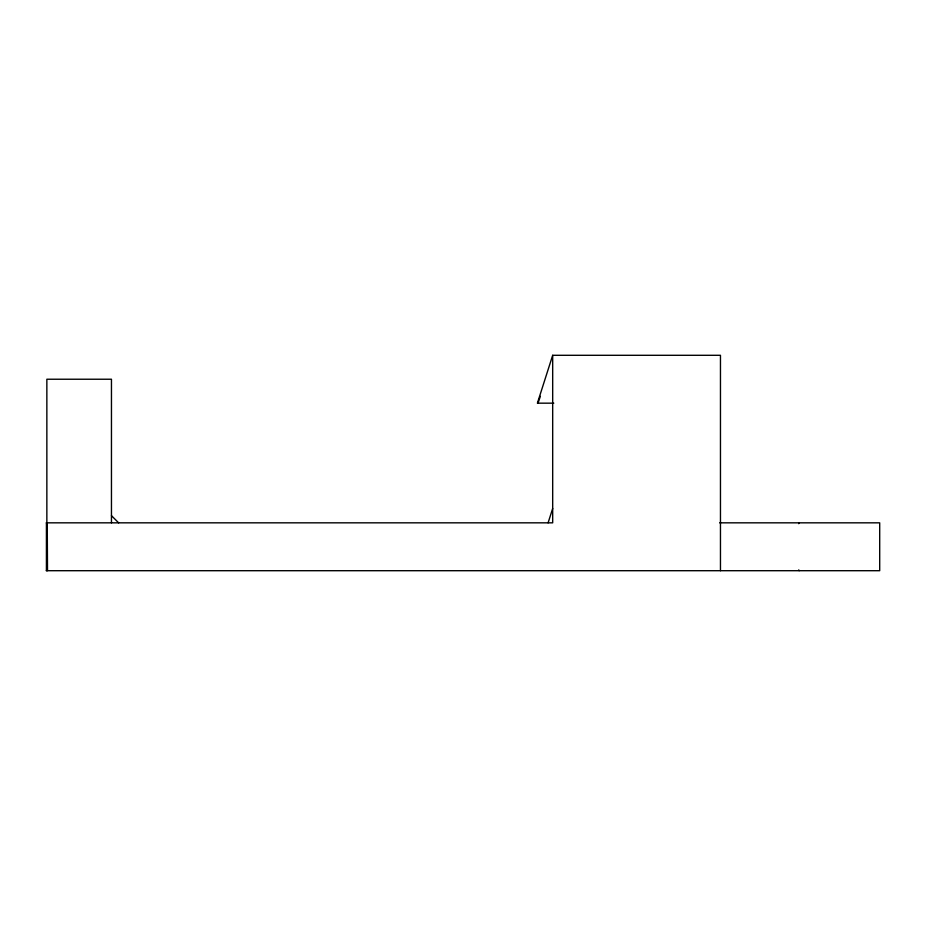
<?xml version="1.0" encoding="UTF-8"?>
<svg xmlns="http://www.w3.org/2000/svg" width="926" height="926" viewBox="0 0 926 926"><rect width="100%" height="100%" fill="white"/><g stroke="black" fill="none" stroke-linecap="round" stroke-linejoin="round"><path stroke-width="1.39" d="M720.463 570.705L720.463 355.295L552.683 355.295L537.393 403.169L553.794 403.169M548.099 522.831L552.683 508.478M538.006 403.169L540.367 396.328M798.744 523.676L799.15 522.831M46.3 522.831L552.683 522.831L552.683 355.295M719.664 522.831L879.7 522.831L879.7 570.705L46.3 570.705M111.456 515.655L118.644 522.831M798.744 569.86L799.15 570.705M47.238 522.831L47.504 570.705M111.456 522.831L111.456 379.232L46.856 379.232L46.856 522.831M46.416 522.831L46.416 570.705"/></g></svg>
